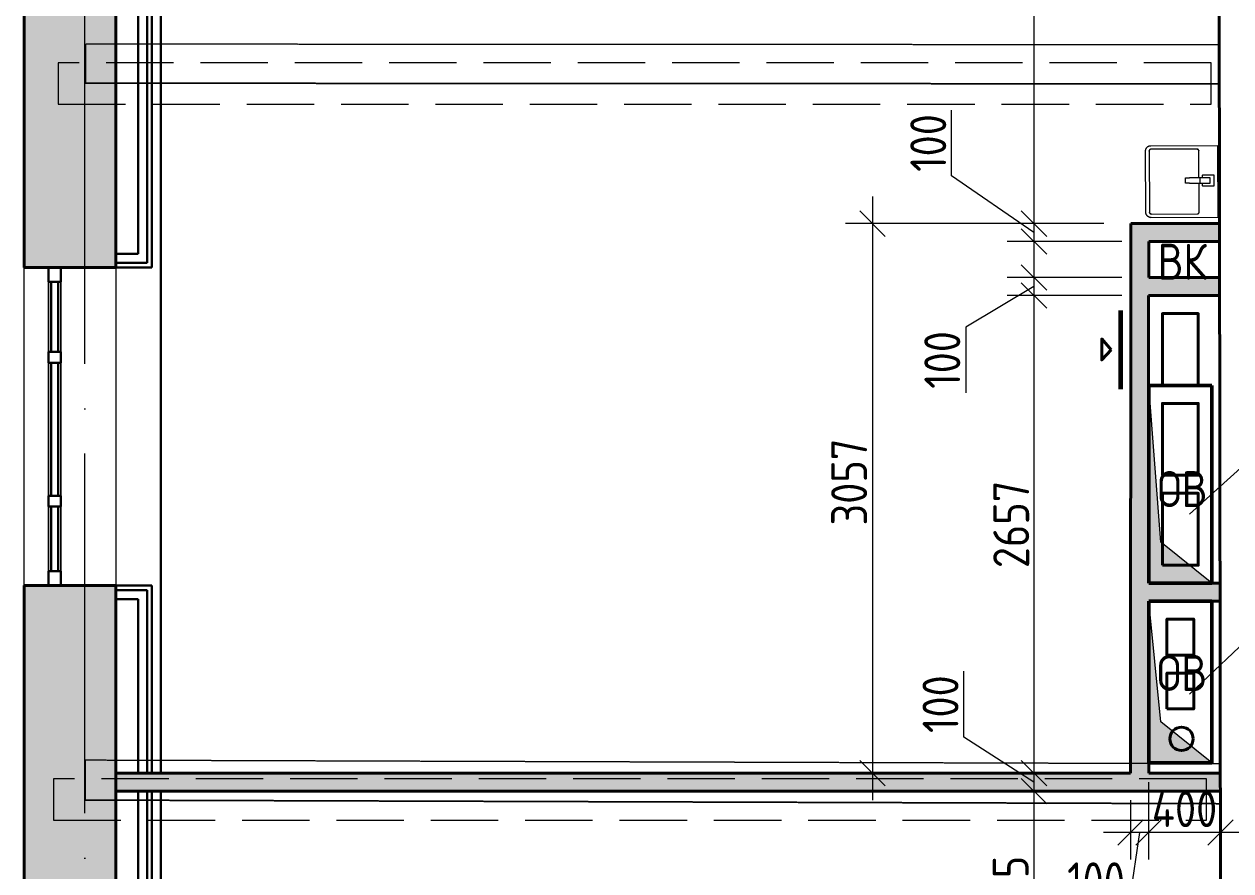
# Model space of a CAD drawing. Header units: millimetres. Extents: x -269164 to 430575, y -569542 to 36130.
# Drawn here: x 171904 to 178619, y -402140 to -397429 of the extents above; entities that cross this region are included whole.
import ezdxf

# ---------------------------------------------------------------- set-up
doc = ezdxf.new("R2010")
doc.units = ezdxf.units.MM
for name, pattern in [('ADSK_Линия сетки', [25, 20, -2.5, 0, -2.5]), ('ADSK_Сверху', [4.5, 3, -1.5]), ('GOST2.303 4', [7, 5, -2, 0])]:
    doc.linetypes.add(name, pattern=pattern)
for name, color, linetype, lineweight in [('Витраж', 7, 'Continuous', 18), ('Каркас', 7, 'Continuous', 18), ('Марки', 7, 'Continuous', 20), ('Марки помещений', 7, 'Continuous', 20), ('Обобщенные модели', 7, 'Continuous', 18), ('Оси', 7, 'Continuous', 9), ('Панели витража', 7, 'Continuous', 18), ('Размеры', 7, 'Continuous', 9), ('Сантехника', 7, 'Continuous', 18), ('Стены внутренние', 7, 'Continuous', 18), ('Стены наружные', 7, 'Continuous', 18), ('Стены штриховка', 7, 'Continuous', 18), ('Узлы', 7, 'Continuous', 18)]:
    doc.layers.add(name, color=color, linetype=linetype, lineweight=lineweight)
doc.styles.add('GOST Common', font='GOST_Common.ttf', dxfattribs={"width": 0.9, "height": 200})
doc.styles.add('GOST Common_2', font='GOST_Common.ttf', dxfattribs={"width": 0.9, "height": 250})
doc.dimstyles.new('ADSK_Основной_2_мм_Округление_до_1_мм_1', dxfattribs={"dimscale": 304.8, "dimtxt": 201.142999, "dimasz": 0.463911, "dimexe": 0.492126, "dimexo": 0.492126, "dimgap": 0.098425, "dimtad": 1, "dimdec": 0, "dimdsep": 46, "dimtxsty": 'GOST Common', "dimblk1": 'OBLIQUE', "dimblk2": 'OBLIQUE', "dimsah": 1, "dimcen": 0.09, "dimdle": 0.492126, "dimazin": 2, "dimtfac": 1, "dimtdec": 4, "dimtix": 1, "dimtmove": 1, "dimatfit": 3, "dimfxl": 1, "dimtvp": 1, "dimtolj": 1, "dimtzin": 0, "dimlwd": 20, "dimlwe": 20, "dimarcsym": 2})

# ---------------------------------------------------------------- blocks, each defined once
blk = doc.blocks.new('Прямоугольный импост - 70х20_60мм-1426885-03 План 3-го этажа маркировочный')
at = {"layer": 'Витраж', "color": 253, "linetype": 'ADSK_Сверху', "true_color": 0xaaaaaa}
for p, q in [((-5936, 19885.2), (-6006, 19885.2)), ((-6006, 19805.2), (-6006, 19885.2)), ((-5936, 19805.2), (-5936, 19885.2)), ((-6006, 19385.2), (-6006, 19415.2)), ((-5936, 19385.2), (-5936, 19415.2))]:
    blk.add_line(p, q, dxfattribs=at)
blk = doc.blocks.new('Прямоугольный импост - 70х20_60мм-1424482-03 План 3-го этажа маркировочный')
at = {"layer": 'Витраж', "color": 253, "linetype": 'ADSK_Сверху', "true_color": 0xaaaaaa}
for p, q in [((-80, 35), (0, 35)), ((0, 35), (0, -35)), ((0, -35), (-80, -35))]:
    blk.add_line(p, q, dxfattribs=at)
blk = doc.blocks.new('Прямоугольный импост - 70х20_60мм-1424483-03 План 3-го этажа маркировочный')
at = {"layer": 'Витраж', "color": 253, "linetype": 'ADSK_Сверху', "true_color": 0xaaaaaa}
for p, q in [((0, 35), (-80, 35)), ((0, -35), (0, 35)), ((-80, -35), (0, -35))]:
    blk.add_line(p, q, dxfattribs=at)
blk = doc.blocks.new('Прямоугольный импост - 70х20_60мм-1225850-03 План 3-го этажа маркировочный')
at = {"layer": 'Витраж', "color": 253, "linetype": 'ADSK_Сверху', "true_color": 0xaaaaaa}
for p, q in [((-6143.8, 27281.2), (-6143.8, 27311.2)), ((-6073.8, 27281.2), (-6073.8, 27311.2)), ((-6143.8, 26511.2), (-6143.8, 26541.2)), ((-6073.8, 26511.2), (-6073.8, 26541.2))]:
    blk.add_line(p, q, dxfattribs=at)
blk = doc.blocks.new('Прямоугольный импост - 70х20_60мм-1225113-03 План 3-го этажа маркировочный')
at = {"layer": 'Витраж', "color": 253, "linetype": 'ADSK_Сверху', "true_color": 0xaaaaaa}
for p, q in [((41024.1, 2434.5), (40994.1, 2434.5)), ((41464.1, 2434.5), (41384.1, 2434.5)), ((41464.1, 2364.5), (41464.1, 2434.5)), ((41024.1, 2364.5), (40994.1, 2364.5)), ((41464.1, 2364.5), (41384.1, 2364.5))]:
    blk.add_line(p, q, dxfattribs=at)
blk = doc.blocks.new('Прямоугольный импост - 70х60мм-1424480-03 План 3-го этажа маркировочный')
at = {"layer": 'Витраж', "color": 253, "linetype": 'ADSK_Сверху', "true_color": 0xaaaaaa}
for p, q in [((-30, 35), (30, 35)), ((30, -35), (-30, -35))]:
    blk.add_line(p, q, dxfattribs=at)
blk = doc.blocks.new('Прямоугольный импост - 70х60мм-1225009-03 План 3-го этажа маркировочный')
at = {"layer": 'Витраж', "color": 253, "linetype": 'ADSK_Сверху', "true_color": 0xaaaaaa}
for p, q in [((41024.1, 2434.5), (41024.1, 2364.5)), ((41384.1, 2434.5), (41024.1, 2434.5)), ((41384.1, 2364.5), (41384.1, 2434.5)), ((41384.1, 2364.5), (41024.1, 2364.5))]:
    blk.add_line(p, q, dxfattribs=at)
blk = doc.blocks.new('Прямоугольный импост - 70х60мм-1426887-03 План 3-го этажа маркировочный')
at = {"layer": 'Витраж', "color": 253, "linetype": 'ADSK_Сверху', "true_color": 0xaaaaaa}
for p, q in [((-5936, 19805.2), (-6006, 19805.2)), ((-6006, 19415.2), (-6006, 19805.2)), ((-5936, 19415.2), (-5936, 19805.2)), ((-6006, 19415.2), (-5936, 19415.2))]:
    blk.add_line(p, q, dxfattribs=at)
blk = doc.blocks.new('Прямоугольный импост - 70х60мм-1229542-03 План 3-го этажа маркировочный')
at = {"layer": 'Витраж', "color": 253, "linetype": 'ADSK_Сверху', "true_color": 0xaaaaaa}
for p, q in [((-6073.8, 27281.2), (-6143.8, 27281.2)), ((-6143.8, 26541.2), (-6143.8, 27281.2)), ((-6073.8, 26541.2), (-6073.8, 27281.2)), ((-6143.8, 26541.2), (-6073.8, 26541.2))]:
    blk.add_line(p, q, dxfattribs=at)
blk = doc.blocks.new('Системная панель - _AR_Стекло_40мм_привязка по центру-V30-03 План 3-го этажа маркировочный')
at = {"layer": 'Панели витража', "lineweight": 30}
for p, q in [((180, 20), (-180, 20)), ((-180, 20), (-180, -20)), ((180, -20), (180, 20)), ((-180, -20), (180, -20))]:
    blk.add_line(p, q, dxfattribs=at)
blk = doc.blocks.new('Прямоугольный импост - 70х40_60мм-V7-03 План 3-го этажа маркировочный')
at = {"layer": 'Витраж'}
for p, q in [((41024.1, 2434.5), (41384.1, 2434.5)), ((41024.1, 2364.5), (41384.1, 2364.5))]:
    blk.add_line(p, q, dxfattribs=at)
blk = doc.blocks.new('Прямоугольный импост - 70х20_60мм-V31-03 План 3-го этажа маркировочный')
at = {"layer": 'Витраж', "lineweight": 30}
for p, q in [((-80, 35), (0, 35)), ((-80, -35), (-80, 35)), ((0, 35), (0, -35)), ((0, -35), (-80, -35))]:
    blk.add_line(p, q, dxfattribs=at)
blk = doc.blocks.new('Прямоугольный импост - 70х20_60мм-V32-03 План 3-го этажа маркировочный')
at = {"layer": 'Витраж', "lineweight": 30}
for p, q in [((0, 35), (-80, 35)), ((-80, 35), (-80, -35)), ((0, -35), (0, 35)), ((-80, -35), (0, -35))]:
    blk.add_line(p, q, dxfattribs=at)
blk = doc.blocks.new('Системная панель - _AR_Стекло_40мм_привязка по центру-V33-03 План 3-го этажа маркировочный')
at = {"layer": 'Панели витража', "lineweight": 30}
for p, q in [((195, 20), (-195, 20)), ((-195, 20), (-195, -20)), ((195, -20), (195, 20)), ((-195, -20), (195, -20))]:
    blk.add_line(p, q, dxfattribs=at)
blk = doc.blocks.new('Прямоугольный импост - 70х40_60мм-1426886-03 План 3-го этажа маркировочный')
at = {"layer": 'Витраж'}
for p, q in [((-6006, 19805.2), (-6006, 19415.2)), ((-5936, 19805.2), (-5936, 19415.2))]:
    blk.add_line(p, q, dxfattribs=at)
blk = doc.blocks.new('Системная панель - _AR_Стекло_40мм_привязка по центру-1225896-03 План 3-го этажа маркировочный')
at = {"layer": 'Панели витража', "lineweight": 30}
for p, q in [((370, 20), (-370, 20)), ((-370, 20), (-370, -20)), ((370, -20), (370, 20)), ((-370, -20), (370, -20))]:
    blk.add_line(p, q, dxfattribs=at)
blk = doc.blocks.new('Прямоугольный импост - 70х40_60мм-1229684-03 План 3-го этажа маркировочный')
at = {"layer": 'Витраж'}
for p, q in [((-6143.8, 27281.2), (-6143.8, 26541.2)), ((-6073.8, 27281.2), (-6073.8, 26541.2))]:
    blk.add_line(p, q, dxfattribs=at)
blk = doc.blocks.new('Прямоугольный импост - 70х60мм-V35-03 План 3-го этажа маркировочный')
at = {"layer": 'Витраж', "lineweight": 30}
for p, q in [((-30, 35), (30, 35)), ((-30, -35), (-30, 35)), ((30, 35), (30, -35)), ((30, -35), (-30, -35))]:
    blk.add_line(p, q, dxfattribs=at)
blk = doc.blocks.new('Parametric_Porcelain_bathroom_sink_20774 - 500х430мм-V104-02 План 2-го этажа маркировочный')
at = {"layer": 'Сантехника'}
for p, q in [((247.1, 539.9), (-96.2, 540)), ((-124.8, 513.3), (-125, 140)), ((-105, 253.2), (-105, 510)), ((-95, 520), (245, 520)), ((255.3, 510.1), (255.3, 253.2)), ((275.5, 513.3), (275.3, 140)), ((85.1, 319.1), (55.1, 319.1)), ((55.1, 319.1), (55.1, 296.1)), ((85.1, 319.1), (55.1, 319.1)), ((55.1, 236.5), (55.1, 296.1)), ((85.1, 296.1), (85.1, 319.1)), ((85.1, 296.1), (85.1, 236.5)), ((55.1, 243.2), (-95, 243.2)), ((38.4, 221.2), (38.4, 161.6)), ((55.1, 223.1), (40.2, 223.1)), ((55.1, 201.5), (55.1, 236.5)), ((85.1, 236.5), (55.1, 236.5)), ((55.1, 181.5), (55.1, 201.5)), ((245.3, 243.2), (85.1, 243.2)), ((85.1, 236.5), (85.1, 201.5)), ((99.8, 223.1), (85.1, 223.1)), ((85.1, 201.5), (85.1, 181.5)), ((101.6, 161.6), (101.6, 221.2)), ((-125, 140), (-120, 140)), ((-120, 140), (-115, 140)), ((-115, 140), (275.3, 140)), ((39.8, 160.1), (100.1, 160.1)), ((85.1, 181.5), (55.1, 181.5))]:
    blk.add_line(p, q, dxfattribs=at)
at = {"layer": 'Сантехника', "flags": 128}
for points in [[(-95, 540), (-96.2, 540), (-97.4, 539.9), (-98.6, 539.8), (-99.8, 539.6), (-101, 539.4), (-102.2, 539.1), (-103.3, 538.8), (-104.5, 538.5), (-105.6, 538.1), (-106.7, 537.6), (-107.8, 537.1), (-108.9, 536.6), (-109.9, 536), (-111, 535.4), (-112, 534.8), (-112.9, 534.1), (-113.9, 533.3), (-114.8, 532.6), (-115.7, 531.7), (-116.5, 530.9), (-117.4, 530), (-118.1, 529.1), (-118.9, 528.2), (-119.6, 527.2), (-120.3, 526.2), (-120.9, 525.2), (-121.5, 524.1), (-122, 523.1), (-122.5, 522), (-123, 520.9), (-123.4, 519.7), (-123.8, 518.6), (-124.1, 517.4), (-124.4, 516.3), (-124.6, 515.1), (-124.8, 513.9), (-124.9, 512.7), (-125, 511.5), (-125, 510.3), (-125, 510)], [(275, 510), (275, 511.2), (274.9, 512.4), (274.8, 513.6), (274.6, 514.8), (274.4, 516), (274.1, 517.1), (273.8, 518.3), (273.5, 519.4), (273.1, 520.6), (272.6, 521.7), (272.1, 522.8), (271.6, 523.9), (271, 524.9), (270.4, 525.9), (269.8, 526.9), (269.1, 527.9), (268.3, 528.9), (267.6, 529.8), (266.7, 530.7), (265.9, 531.5), (265, 532.3), (264.1, 533.1), (263.2, 533.9), (262.2, 534.6), (261.2, 535.2), (260.2, 535.9), (259.1, 536.5), (258.1, 537), (257, 537.5), (255.9, 538), (254.7, 538.4), (253.6, 538.7), (252.4, 539.1), (251.3, 539.3), (250.1, 539.6), (248.9, 539.7), (247.7, 539.9), (246.5, 540), (245.3, 540), (245, 540)], [(-105, 510), (-105, 510.4), (-105, 510.8), (-104.9, 511.2), (-104.9, 511.6), (-104.8, 512), (-104.7, 512.4), (-104.6, 512.8), (-104.5, 513.1), (-104.4, 513.5), (-104.2, 513.9), (-104.1, 514.3), (-103.9, 514.6), (-103.7, 515), (-103.5, 515.3), (-103.3, 515.6), (-103, 516), (-102.8, 516.3), (-102.5, 516.6), (-102.3, 516.9), (-102, 517.2), (-101.7, 517.4), (-101.4, 517.7), (-101.1, 518), (-100.8, 518.2), (-100.4, 518.4), (-100.1, 518.6), (-99.7, 518.8), (-99.4, 519), (-99, 519.2), (-98.6, 519.3), (-98.3, 519.5), (-97.9, 519.6), (-97.5, 519.7), (-97.1, 519.8), (-96.7, 519.9), (-96.3, 519.9), (-95.9, 520), (-95.5, 520), (-95.1, 520), (-95, 520)], [(-104.9, 511.3), (-105, 510.9), (-105, 510.5), (-105, 510.1), (-105, 510)], [(-101, 518), (-101.3, 517.8), (-101.6, 517.5), (-101.9, 517.2), (-102.2, 517), (-102.5, 516.7)], [(-95, 520), (-95.4, 520), (-95.8, 520), (-96.2, 519.9), (-96.6, 519.9)], [(246.3, 519.9), (245.9, 520), (245.5, 520), (245.1, 520), (245, 520)], [(245, 520), (245.4, 520), (245.8, 520), (246.2, 519.9), (246.6, 519.9), (247, 519.8), (247.4, 519.7), (247.8, 519.6), (248.1, 519.5), (248.5, 519.4), (248.9, 519.2), (249.3, 519), (249.6, 518.9), (250, 518.7), (250.3, 518.5), (250.6, 518.3), (251, 518), (251.3, 517.8), (251.6, 517.5), (251.9, 517.2), (252.2, 517), (252.4, 516.7), (252.7, 516.4), (253, 516.1), (253.2, 515.7), (253.4, 515.4), (253.6, 515.1), (253.8, 514.7), (254, 514.4), (254.2, 514), (254.3, 513.6), (254.5, 513.2), (254.6, 512.9), (254.7, 512.5), (254.8, 512.1), (254.9, 511.7), (254.9, 511.3), (255, 510.9), (255, 510.5), (255, 510.1), (255, 510)], [(253, 516), (252.8, 516.3), (252.5, 516.6), (252.2, 516.9), (252, 517.2), (251.7, 517.4)], [(255, 510), (255, 510.4), (255, 510.8), (254.9, 511.2), (254.9, 511.6)], [(-105, 253.2), (-105, 252.8), (-105, 252.4), (-104.9, 252), (-104.9, 251.6)], [(-95, 243.2), (-95.4, 243.2), (-95.8, 243.2), (-96.2, 243.2), (-96.6, 243.3), (-97, 243.4), (-97.4, 243.5), (-97.8, 243.6), (-98.1, 243.7), (-98.5, 243.8), (-98.9, 244), (-99.3, 244.1), (-99.6, 244.3), (-100, 244.5), (-100.3, 244.7), (-100.6, 244.9), (-101, 245.2), (-101.3, 245.4), (-101.6, 245.7), (-101.9, 245.9), (-102.2, 246.2), (-102.4, 246.5), (-102.7, 246.8), (-103, 247.1), (-103.2, 247.4), (-103.4, 247.8), (-103.6, 248.1), (-103.8, 248.5), (-104, 248.8), (-104.2, 249.2), (-104.3, 249.5), (-104.5, 249.9), (-104.6, 250.3), (-104.7, 250.7), (-104.8, 251.1), (-104.9, 251.5), (-104.9, 251.9), (-105, 252.3), (-105, 252.7), (-105, 253.1), (-105, 253.2)], [(-103, 247.2), (-102.8, 246.9), (-102.5, 246.6), (-102.2, 246.3), (-102, 246), (-101.7, 245.7)], [(-96.3, 243.3), (-95.9, 243.2), (-95.5, 243.2), (-95.1, 243.2), (-95, 243.2)], [(255.3, 253.2), (255.3, 252.8), (255.3, 252.4), (255.2, 252), (255.2, 251.6), (255.1, 251.2), (255, 250.8), (254.9, 250.4), (254.8, 250), (254.7, 249.6), (254.5, 249.3), (254.4, 248.9), (254.2, 248.6), (254, 248.2), (253.8, 247.9), (253.6, 247.5), (253.3, 247.2), (253.1, 246.9), (252.8, 246.6), (252.6, 246.3), (252.3, 246), (252, 245.7), (251.7, 245.5), (251.4, 245.2), (251, 245), (250.7, 244.8), (250.4, 244.5), (250, 244.4), (249.7, 244.2), (249.3, 244), (248.9, 243.9), (248.6, 243.7), (248.2, 243.6), (247.8, 243.5), (247.4, 243.4), (247, 243.3), (246.6, 243.3), (246.2, 243.2), (245.8, 243.2), (245.4, 243.2), (245.3, 243.2)], [(245.3, 243.2), (245.7, 243.2), (246.1, 243.2), (246.5, 243.2), (246.9, 243.3)], [(251.3, 245.2), (251.6, 245.4), (251.9, 245.7), (252.2, 245.9), (252.5, 246.2), (252.8, 246.5)], [(255.2, 251.9), (255.3, 252.3), (255.3, 252.7), (255.3, 253.1), (255.3, 253.2)]]:
    blk.add_lwpolyline(points, dxfattribs=at)
at = {"layer": 'Сантехника'}
for centre, radius, start, end in [((40.2, 221.2), 1.87, 90, 180), ((40.2, 221.2), 1.87, 120, 150), ((40.2, 221.2), 1.87, 120, 150), ((40.2, 221.2), 1.87, 120, 150), ((99.8, 221.2), 1.87, 0, 90), ((99.8, 221.2), 1.87, 30, 60), ((99.8, 221.2), 1.87, 30, 60), ((99.8, 221.2), 1.87, 30, 60), ((39.8, 161.6), 1.49, 180, 270), ((100.1, 161.6), 1.49, 270, 360)]:
    blk.add_arc(centre, radius, start, end, dxfattribs=at)
blk = doc.blocks.new('_Oblique')
at = {"color": 0, "linetype": 'ByBlock', "lineweight": -2}
blk.add_line((-0.5, -0.5), (0.5, 0.5), dxfattribs=at)
blk = doc.blocks.new('*D12253')
at = {"layer": 'Defpoints', "color": 0, "transparency": 16777216}
for p in [(178548.6, -393786.7), (177523.6, -398539), (178062, -398539)]:
    blk.add_point(p, dxfattribs=at)
at = {"layer": 'Размеры', "color": 0, "lineweight": 20, "transparency": 16777216}
for p, q in [((177523.6, -393636.7), (177523.6, -398689)), ((178398.6, -393786.7), (177373.6, -393786.7)), ((177912, -398539), (177373.6, -398539))]:
    blk.add_line(p, q, dxfattribs=at)
at = {"layer": 'Размеры', "color": 0, "lineweight": 20, "transparency": 16777216, "xscale": 141.4, "yscale": 141.4, "zscale": 141.4}
for p, rotation in [((177523.6, -393786.7), 90), ((177523.6, -398539), 270)]:
    blk.add_blockref('_Oblique', p, dxfattribs=dict(at, rotation=rotation))
at = {"layer": 'Размеры', "color": 0, "transparency": 16777216, "insert": (177393.6, -395840.6), "char_height": 200, "attachment_point": 5, "rotation": 90, "style": 'GOST Common'}
blk.add_mtext('\\A1;4752', dxfattribs=at)
blk = doc.blocks.new('*D12254')
at = {"layer": 'Defpoints', "color": 0, "transparency": 16777216}
for p in [(178062, -398539), (177523.6, -398639), (178162, -398639)]:
    blk.add_point(p, dxfattribs=at)
at = {"layer": 'Размеры', "color": 0, "lineweight": 20, "transparency": 16777216}
for p, q in [((177065.3, -398273.4), (177065.3, -397907.4)), ((177523.6, -398589), (177065.3, -398273.4)), ((177523.6, -398389), (177523.6, -398789)), ((177912, -398539), (177373.6, -398539)), ((178012, -398639), (177373.6, -398639))]:
    blk.add_line(p, q, dxfattribs=at)
at = {"layer": 'Размеры', "color": 0, "lineweight": 20, "transparency": 16777216, "xscale": 141.4, "yscale": 141.4, "zscale": 141.4}
for p, rotation in [((177523.6, -398539), 90), ((177523.6, -398639), 270)]:
    blk.add_blockref('_Oblique', p, dxfattribs=dict(at, rotation=rotation))
at = {"layer": 'Размеры', "color": 0, "transparency": 16777216, "insert": (176935.3, -398090.4), "char_height": 200, "attachment_point": 5, "rotation": 90, "style": 'GOST Common'}
blk.add_mtext('\\A1;100', dxfattribs=at)
blk = doc.blocks.new('*D12271')
at = {"layer": 'Defpoints', "color": 0, "transparency": 16777216}
for p in [(178162, -398839), (177523.6, -398939), (178162.7, -398939)]:
    blk.add_point(p, dxfattribs=at)
at = {"layer": 'Размеры', "color": 0, "lineweight": 20, "transparency": 16777216}
for p, q in [((177523.6, -398689), (177523.6, -399089)), ((178012, -398839), (177373.6, -398839)), ((177523.6, -398889), (177143.5, -399114.3)), ((178012.7, -398939), (177373.6, -398939)), ((177143.5, -399114.3), (177143.5, -399480.3))]:
    blk.add_line(p, q, dxfattribs=at)
at = {"layer": 'Размеры', "color": 0, "lineweight": 20, "transparency": 16777216, "xscale": 141.4, "yscale": 141.4, "zscale": 141.4}
for p, rotation in [((177523.6, -398839), 90), ((177523.6, -398939), 270)]:
    blk.add_blockref('_Oblique', p, dxfattribs=dict(at, rotation=rotation))
at = {"layer": 'Размеры', "color": 0, "transparency": 16777216, "insert": (177013.5, -399297.3), "char_height": 200, "attachment_point": 5, "rotation": 90, "style": 'GOST Common'}
blk.add_mtext('\\A1;100', dxfattribs=at)
blk = doc.blocks.new('*D12272')
at = {"layer": 'Defpoints', "color": 0, "transparency": 16777216}
for p in [(178162.7, -398939), (177523.6, -401596.1), (178061.4, -401596.1)]:
    blk.add_point(p, dxfattribs=at)
at = {"layer": 'Размеры', "color": 0, "lineweight": 20, "transparency": 16777216}
for p, q in [((177523.6, -398789), (177523.6, -401746.1)), ((178012.7, -398939), (177373.6, -398939)), ((177911.4, -401596.1), (177373.6, -401596.1))]:
    blk.add_line(p, q, dxfattribs=at)
at = {"layer": 'Размеры', "color": 0, "lineweight": 20, "transparency": 16777216, "xscale": 141.4, "yscale": 141.4, "zscale": 141.4}
for p, rotation in [((177523.6, -398939), 90), ((177523.6, -401596.1), 270)]:
    blk.add_blockref('_Oblique', p, dxfattribs=dict(at, rotation=rotation))
at = {"layer": 'Размеры', "color": 0, "transparency": 16777216, "insert": (177396.9, -400212.1), "char_height": 200, "attachment_point": 5, "rotation": 90, "style": 'GOST Common'}
blk.add_mtext('\\A1;2657', dxfattribs=at)
blk = doc.blocks.new('*D12206')
at = {"layer": 'Defpoints', "color": 0, "transparency": 16777216}
for p in [(178061.4, -401596.1), (177523.6, -401696.1), (178561.2, -401696.1)]:
    blk.add_point(p, dxfattribs=at)
at = {"layer": 'Размеры', "color": 0, "lineweight": 20, "transparency": 16777216}
for p, q in [((177133.5, -401395.1), (177133.5, -401029.1)), ((177523.6, -401646.1), (177133.5, -401395.1)), ((177523.6, -401446.1), (177523.6, -401846.1)), ((177911.4, -401596.1), (177373.6, -401596.1)), ((178411.2, -401696.1), (177373.6, -401696.1))]:
    blk.add_line(p, q, dxfattribs=at)
at = {"layer": 'Размеры', "color": 0, "lineweight": 20, "transparency": 16777216, "xscale": 141.4, "yscale": 141.4, "zscale": 141.4}
for p, rotation in [((177523.6, -401596.1), 90), ((177523.6, -401696.1), 270)]:
    blk.add_blockref('_Oblique', p, dxfattribs=dict(at, rotation=rotation))
at = {"layer": 'Размеры', "color": 0, "transparency": 16777216, "insert": (177003.5, -401212.1), "char_height": 200, "attachment_point": 5, "rotation": 90, "style": 'GOST Common'}
blk.add_mtext('\\A1;100', dxfattribs=at)
blk = doc.blocks.new('*D12273')
at = {"layer": 'Defpoints', "color": 0, "transparency": 16777216}
for p in [(178484.3, -401696.1), (177523.6, -402841.1), (178563, -402841.1)]:
    blk.add_point(p, dxfattribs=at)
at = {"layer": 'Размеры', "color": 0, "lineweight": 20, "transparency": 16777216}
for p, q in [((177523.6, -401546.1), (177523.6, -402991.1)), ((178334.3, -401696.1), (177373.6, -401696.1)), ((178413, -402841.1), (177373.6, -402841.1))]:
    blk.add_line(p, q, dxfattribs=at)
at = {"layer": 'Размеры', "color": 0, "lineweight": 20, "transparency": 16777216, "xscale": 141.4, "yscale": 141.4, "zscale": 141.4}
for p, rotation in [((177523.6, -401696.1), 90), ((177523.6, -402841.1), 270)]:
    blk.add_blockref('_Oblique', p, dxfattribs=dict(at, rotation=rotation))
at = {"layer": 'Размеры', "color": 0, "transparency": 16777216, "insert": (177393.6, -402268.6), "char_height": 200, "attachment_point": 5, "rotation": 90, "style": 'GOST Common'}
blk.add_mtext('\\A1;1145', dxfattribs=at)
blk = doc.blocks.new('*D12213')
at = {"layer": 'Defpoints', "color": 0, "transparency": 16777216}
for p in [(178062, -398539), (176625.1, -401596.1), (178061.4, -401596.1)]:
    blk.add_point(p, dxfattribs=at)
at = {"layer": 'Размеры', "color": 0, "lineweight": 20, "transparency": 16777216}
for p, q in [((176625.1, -398389), (176625.1, -401746.1)), ((177912, -398539), (176475.1, -398539)), ((177911.4, -401596.1), (176475.1, -401596.1))]:
    blk.add_line(p, q, dxfattribs=at)
at = {"layer": 'Размеры', "color": 0, "lineweight": 20, "transparency": 16777216, "xscale": 141.4, "yscale": 141.4, "zscale": 141.4}
for p, rotation in [((176625.1, -398539), 90), ((176625.1, -401596.1), 270)]:
    blk.add_blockref('_Oblique', p, dxfattribs=dict(at, rotation=rotation))
at = {"layer": 'Размеры', "color": 0, "transparency": 16777216, "insert": (176495.1, -399976.5), "char_height": 200, "attachment_point": 5, "rotation": 90, "style": 'GOST Common'}
blk.add_mtext('\\A1;3057', dxfattribs=at)
blk = doc.blocks.new('*D12215')
at = {"layer": 'Defpoints', "color": 0, "transparency": 16777216}
for p in [(178161.3, -401496.1), (178061.4, -401596.1), (178061.4, -401926.3)]:
    blk.add_point(p, dxfattribs=at)
at = {"layer": 'Размеры', "color": 0, "lineweight": 20, "transparency": 16777216}
for p, q in [((178161.3, -401646.1), (178161.3, -402076.3)), ((178061.4, -401746.1), (178061.4, -402076.3)), ((178311.3, -401926.3), (177911.4, -401926.3)), ((178111.3, -401926.3), (178051.6, -402322.4)), ((178051.6, -402322.4), (177685.6, -402322.4))]:
    blk.add_line(p, q, dxfattribs=at)
at = {"layer": 'Размеры', "color": 0, "lineweight": 20, "transparency": 16777216, "xscale": 141.4, "yscale": 141.4, "zscale": 141.4, "rotation": 180}
blk.add_blockref('_Oblique', (178061.4, -401926.3), dxfattribs=at)
at = {"layer": 'Размеры', "color": 0, "lineweight": 20, "transparency": 16777216, "xscale": 141.4, "yscale": 141.4, "zscale": 141.4}
blk.add_blockref('_Oblique', (178161.3, -401926.3), dxfattribs=at)
at = {"layer": 'Размеры', "color": 0, "transparency": 16777216, "insert": (177868.6, -402192.4), "char_height": 200, "attachment_point": 5, "style": 'GOST Common'}
blk.add_mtext('\\A1;100', dxfattribs=at)
blk = doc.blocks.new('*D12517')
at = {"layer": 'Defpoints', "color": 0, "transparency": 16777216}
for p in [(178161.3, -401596.1), (178561.1, -401596.1), (178161.3, -401926.3)]:
    blk.add_point(p, dxfattribs=at)
at = {"layer": 'Размеры', "color": 0, "lineweight": 20, "transparency": 16777216}
for p, q in [((178161.3, -401746.1), (178161.3, -402076.3)), ((178561.1, -401746.1), (178561.1, -402076.3)), ((178711.1, -401926.3), (178011.3, -401926.3))]:
    blk.add_line(p, q, dxfattribs=at)
at = {"layer": 'Размеры', "color": 0, "lineweight": 20, "transparency": 16777216, "xscale": 141.4, "yscale": 141.4, "zscale": 141.4, "rotation": 180}
blk.add_blockref('_Oblique', (178161.3, -401926.3), dxfattribs=at)
at = {"layer": 'Размеры', "color": 0, "lineweight": 20, "transparency": 16777216, "xscale": 141.4, "yscale": 141.4, "zscale": 141.4}
blk.add_blockref('_Oblique', (178561.1, -401926.3), dxfattribs=at)
at = {"layer": 'Размеры', "color": 0, "transparency": 16777216, "insert": (178361.2, -401796.3), "char_height": 200, "attachment_point": 5, "style": 'GOST Common'}
blk.add_mtext('\\A1;400', dxfattribs=at)

msp = doc.modelspace()

# ---------------------------------------------------------------- hatches: boundary and pattern name
at = {"layer": 'Стены внутренние', "lineweight": 9}
h = msp.add_hatch(dxfattribs=at)
h.set_pattern_fill('ANSI35', color=256, scale=8, style=0)
h.set_pattern_definition([(45, (178182.906, -430621.92), (-35.921024, 35.921024), []), (45, (178218.827, -430621.92), (-35.921024, 35.921024), [63.5, -12.7, 0, -12.7])])
h.paths.add_polyline_path([(178161.93, -398639.03), (178556.32, -398639.03), (178556.17, -398539.03), (178061.99, -398539.03), (178061.38, -401596.12), (172414.41, -401596.39), (172414.41, -401696.39), (178561.16, -401696.12), (178561, -401596.12), (178161.9, -401596.12), (178162.65, -400639.03), (178559.49, -400639.03), (178559.49, -400539.03), (178162.65, -400539.03), (178161.99, -398939.03), (178556.8, -398939.03), (178556.64, -398839.03), (178161.93, -398839.03)])
at = {"layer": 'Стены наружные', "true_color": 0xc0c0c0}
h = msp.add_hatch(color=9, dxfattribs=at)
h.paths.add_polyline_path([(172234.88, -409700.93), (172414.15, -409700.93), (172414.15, -408512.66), (171904.15, -408512.66), (171904.15, -409700.93), (172188.06, -409700.93)])
h.paths.add_polyline_path([(171904.15, -406742.66), (172414.15, -406742.66), (172414.15, -404580.73), (171904.15, -404580.73)])
h.paths.add_polyline_path([(172414.15, -402810.73), (172414.15, -400552.94), (171904.15, -400552.94), (171904.15, -402810.73), (172249.02, -402810.73)])
h.paths.add_polyline_path([(172414.15, -398782.94), (172414.15, -396506.97), (171904.15, -396506.97), (171904.15, -398782.94), (172258, -398782.94)])
h.paths.add_polyline_path([(172234.88, -394736.97), (172414.15, -394736.97), (172414.15, -387374.36), (171904.15, -387369.44), (171904.15, -394736.97), (172188.06, -394736.97)])
at = {"layer": 'Узлы', "lineweight": 50, "true_color": 0xf26722}
for points in [[(178512.65, -400539.03), (178229.31, -400310.79), (178162.65, -399439.03), (178162.65, -400539.03), (178337.65, -400539.03)], [(178512.65, -401539.03), (178229.31, -401310.79), (178162.65, -400639.03), (178162.65, -401539.03), (178337.65, -401539.03)]]:
    msp.add_hatch(color=30, dxfattribs=at).paths.add_polyline_path(points)

# ---------------------------------------------------------------- linework, layer by layer
at = {"color": 1, "lineweight": 60}
msp.add_lwpolyline([(178004.37, -399021.49), (178004.37, -399459.34)], dxfattribs=at)
at = {"color": 252, "lineweight": 40, "true_color": 0x939598}
for points in [[(178237.99, -399439.03), (178437.99, -399439.03), (178437.99, -399039.03), (178237.99, -399039.03), (178237.99, -399439.03)], [(178237.99, -399939.03), (178437.99, -399939.03), (178437.99, -399539.03), (178237.99, -399539.03), (178237.99, -399939.03)], [(178237.99, -400439.03), (178437.99, -400439.03), (178437.99, -400039.03), (178237.99, -400039.03), (178237.99, -400439.03)], [(178263.14, -400939.03), (178263.14, -400739.03), (178413.14, -400739.03), (178413.14, -400939.03), (178263.14, -400939.03)], [(178263.14, -401239.03), (178263.14, -401039.03), (178413.14, -401039.03), (178413.14, -401239.03), (178263.14, -401239.03)]]:
    msp.add_lwpolyline(points, dxfattribs=at)
at = {"color": 1, "lineweight": 40}
msp.add_lwpolyline([(177952.35, -399240.41), (177900.84, -399180.07), (177900.84, -399296.77), (177952.35, -399240.41)], dxfattribs=at)
at = {"color": 252, "lineweight": 40, "true_color": 0x939598}
msp.add_circle((178344.64, -401405.12), 65, dxfattribs=at)
at = {"layer": 'Каркас', "color": 253, "linetype": 'ADSK_Сверху', "true_color": 0xb2b2b2}
for p, q in [((172246.1, -397757.87), (172246.22, -397540.97)), ((178554.59, -397544.39), (172246.22, -397540.97)), ((178554.94, -397761.29), (178554.59, -397544.39)), ((172246.1, -397757.87), (178554.94, -397761.29)), ((172242.85, -401745.7), (172243.55, -401524.3)), ((178560.92, -401544.42), (172243.55, -401524.3)), ((172242.85, -401745.7), (178561.27, -401765.82))]:
    msp.add_line(p, q, dxfattribs=at)
at = {"layer": 'Каркас', "color": 253, "linetype": 'ADSK_Сверху', "true_color": 0xaaaaaa}
for p, q in [((172246.22, -397540.97), (172246.1, -397757.87)), ((178554.59, -397544.39), (172246.22, -397540.97)), ((178554.59, -397544.39), (178554.94, -397761.29)), ((178554.94, -397761.29), (172246.1, -397757.87)), ((172243.55, -401524.3), (172242.85, -401745.7)), ((178560.92, -401544.42), (172243.55, -401524.3)), ((178561.27, -401765.82), (172242.85, -401745.7))]:
    msp.add_line(p, q, dxfattribs=at)
at = {"layer": 'Каркас', "color": 30, "linetype": 'GOST2.303 4', "ltscale": 75, "true_color": 0xf26722}
for points in [[(172093.56, -397643.93), (172093.56, -397873.93), (178510.05, -397873.93), (178510.05, -397643.93)], [(172067.84, -401626.81), (172067.84, -401856.81), (178484.33, -401856.81), (178484.33, -401626.81)]]:
    msp.add_lwpolyline(points, close=True, dxfattribs=at)
at = {"layer": 'Марки', "color": 30, "true_color": 0xf26722}
for p, q in [((178389.63, -400155.76), (179459.63, -399187.12)), ((178389.63, -401155.76), (179492.46, -400112.75))]:
    msp.add_line(p, q, dxfattribs=at)
at = {"layer": 'Обобщенные модели', "color": 30, "true_color": 0xf26722}
for p, q in [((178512.65, -400539.03), (178512.65, -399439.03)), ((178512.65, -401539.03), (178512.65, -400639.03))]:
    msp.add_line(p, q, dxfattribs=at)
at = {"layer": 'Оси', "linetype": 'ADSK_Линия сетки', "ltscale": 100}
msp.add_line((172242.82, -439320.18), (172242.82, -386200.07), dxfattribs=at)
at = {"layer": 'Стены внутренние', "color": 32, "lineweight": 30, "true_color": 0xcd6928}
for p, q in [((172664.15, -401596.39), (172664.15, -393721.12)), ((172614.15, -398782.94), (172614.15, -396506.97)), ((172539.15, -398707.94), (172539.15, -396581.97)), ((172589.15, -398757.94), (172589.15, -396531.97)), ((172414.15, -398707.94), (172539.15, -398707.94)), ((172414.15, -398757.94), (172589.15, -398757.94)), ((172414.15, -398782.94), (172614.15, -398782.94)), ((172414.15, -400552.94), (172614.15, -400552.94)), ((172614.15, -401596.39), (172614.15, -400552.94)), ((172414.15, -400577.94), (172589.15, -400577.94)), ((172589.15, -401596.39), (172589.15, -400577.94)), ((172414.15, -400627.94), (172539.15, -400627.94)), ((172539.15, -401596.39), (172539.15, -400627.94)), ((172539.15, -402735.73), (172539.15, -401696.39)), ((172589.15, -402785.73), (172589.15, -401696.39)), ((172614.15, -402810.73), (172614.15, -401696.39)), ((172664.15, -409050.93), (172664.15, -401696.39))]:
    msp.add_line(p, q, dxfattribs=at)
at = {"layer": 'Стены внутренние', "lineweight": 40}
for p, q in [((178552.84, -396438.14), (178562.97, -402841.12)), ((178061.38, -401596.12), (178061.99, -398539.03)), ((178556.17, -398539.03), (178061.99, -398539.03)), ((178161.99, -398839.03), (178161.93, -398639.03)), ((178161.99, -398839.03), (178161.99, -398639.03)), ((178161.99, -398639.03), (178556.32, -398639.03)), ((178556.64, -398839.03), (178161.99, -398839.03)), ((178162.65, -400539.03), (178161.77, -398939.03)), ((178161.77, -398939.03), (178556.8, -398939.03)), ((178559.33, -400539.03), (178162.65, -400539.03)), ((178161.9, -401596.12), (178162.65, -400639.03)), ((178162.65, -400639.03), (178559.49, -400639.03)), ((178061.38, -401596.12), (172414.41, -401596.12)), ((178561.06, -401596.12), (178161.9, -401596.12)), ((172414.41, -401696.39), (178561.22, -401696.12))]:
    msp.add_line(p, q, dxfattribs=at)
at = {"layer": 'Стены наружные', "lineweight": 40}
for p, q in [((171904.15, -396506.97), (171904.15, -398782.94)), ((172414.15, -398782.94), (172414.15, -396506.97)), ((171904.15, -398782.94), (172414.15, -398782.94)), ((171904.15, -400552.94), (171904.15, -402810.73)), ((172414.15, -400552.94), (171904.15, -400552.94)), ((172414.41, -401736.39), (172414.15, -400552.94)), ((172414.15, -402810.73), (172414.41, -401736.39))]:
    msp.add_line(p, q, dxfattribs=at)
at = {"layer": 'Стены наружные'}
for p, q in [((171904.15, -400552.94), (171904.15, -398782.94)), ((172414.15, -398782.94), (172414.15, -400552.94))]:
    msp.add_line(p, q, dxfattribs=at)
at = {"layer": 'Стены штриховка'}
for p, q in [((172414.41, -401584.39), (172414.41, -401586.39)), ((177742.08, -401596.39), (172414.41, -401596.39)), ((177742.08, -401696.39), (172414.41, -401696.39)), ((172414.41, -401706.39), (172414.41, -401708.39))]:
    msp.add_line(p, q, dxfattribs=at)
at = {"layer": 'Узлы', "color": 30, "true_color": 0xf26722}
for p, q in [((178229.31, -400310.79), (178162.65, -399439.03)), ((178162.65, -399439.03), (178162.65, -400539.03)), ((178512.65, -400539.03), (178229.31, -400310.79)), ((178229.31, -401310.79), (178162.65, -400639.03)), ((178162.65, -400639.03), (178162.65, -401539.03)), ((178512.65, -401539.03), (178229.31, -401310.79))]:
    msp.add_line(p, q, dxfattribs=at)
at = {"layer": 'Узлы', "color": 30, "lineweight": 50, "true_color": 0xf26722}
for p, q in [((178162.65, -400539.03), (178162.65, -399439.03)), ((178162.65, -399439.03), (178512.65, -399439.03)), ((178512.65, -399439.03), (178512.65, -400539.03)), ((178512.65, -400539.03), (178162.65, -400539.03)), ((178162.65, -401539.03), (178162.65, -400639.03)), ((178162.65, -400639.03), (178512.65, -400639.03)), ((178512.65, -400639.03), (178512.65, -401539.03)), ((178512.65, -401539.03), (178162.65, -401539.03))]:
    msp.add_line(p, q, dxfattribs=at)

# ---------------------------------------------------------------- block references
at = {"layer": 'Витраж', "color": 253, "linetype": 'ADSK_Сверху', "true_color": 0xaaaaaa}
for name, p in [('Прямоугольный импост - 70х20_60мм-1426885-03 План 3-го этажа маркировочный', (178045.2, -418668.13)), ('Прямоугольный импост - 70х60мм-1426887-03 План 3-го этажа маркировочный', (178045.2, -418668.13)), ('Прямоугольный импост - 70х20_60мм-1225850-03 План 3-го этажа маркировочный', (178182.91, -426594.12)), ('Прямоугольный импост - 70х60мм-1229542-03 План 3-го этажа маркировочный', (178182.91, -426594.12))]:
    msp.add_blockref(name, p, dxfattribs=at)
at = {"layer": 'Витраж', "color": 253, "linetype": 'ADSK_Сверху', "true_color": 0xaaaaaa, "extrusion": (0, 0, -1), "rotation": 90.00000000000007}
for name, p in [('Прямоугольный импост - 70х20_60мм-1424482-03 План 3-го этажа маркировочный', (-172074.15, -398782.94)), ('Прямоугольный импост - 70х60мм-1424480-03 План 3-го этажа маркировочный', (-172074.15, -399282.94)), ('Прямоугольный импост - 70х60мм-1424480-03 План 3-го этажа маркировочный', (-172074.15, -400082.94))]:
    msp.add_blockref(name, p, dxfattribs=at)
at = {"layer": 'Витраж', "extrusion": (0, 0, -1), "rotation": 90.00000000000007}
for name, p in [('Прямоугольный импост - 70х20_60мм-V31-03 План 3-го этажа маркировочный', (-172074.15, -398782.94)), ('Прямоугольный импост - 70х60мм-V35-03 План 3-го этажа маркировочный', (-172074.15, -399282.94)), ('Прямоугольный импост - 70х60мм-V35-03 План 3-го этажа маркировочный', (-172074.15, -400082.94))]:
    msp.add_blockref(name, p, dxfattribs=at)
at = {"layer": 'Витраж'}
for name, p in [('Прямоугольный импост - 70х40_60мм-1426886-03 План 3-го этажа маркировочный', (178045.2, -418668.13)), ('Прямоугольный импост - 70х40_60мм-1229684-03 План 3-го этажа маркировочный', (178182.91, -426594.12))]:
    msp.add_blockref(name, p, dxfattribs=at)
at = {"layer": 'Витраж', "color": 253, "linetype": 'ADSK_Сверху', "true_color": 0xaaaaaa}
for name, p, rotation in [('Прямоугольный импост - 70х20_60мм-1225113-03 План 3-го этажа маркировочный', (169674.65, -359088.84), 269.9999999999998), ('Прямоугольный импост - 70х60мм-1225009-03 План 3-го этажа маркировочный', (169674.65, -359088.84), 269.9999999999998), ('Прямоугольный импост - 70х20_60мм-1424483-03 План 3-го этажа маркировочный', (172074.15, -400552.94), 269.9999999999999)]:
    msp.add_blockref(name, p, dxfattribs=dict(at, rotation=rotation))
at = {"layer": 'Витраж'}
for name, p, rotation in [('Прямоугольный импост - 70х40_60мм-V7-03 План 3-го этажа маркировочный', (169674.65, -359088.84), 269.9999999999998), ('Прямоугольный импост - 70х20_60мм-V32-03 План 3-го этажа маркировочный', (172074.15, -400552.94), 269.9999999999999)]:
    msp.add_blockref(name, p, dxfattribs=dict(at, rotation=rotation))
at = {"layer": 'Панели витража', "rotation": 89.99999999999993}
for name, p in [('Системная панель - _AR_Стекло_40мм_привязка по центру-V33-03 План 3-го этажа маркировочный', (172074.15, -399057.94)), ('Системная панель - _AR_Стекло_40мм_привязка по центру-1225896-03 План 3-го этажа маркировочный', (172074.15, -399682.94)), ('Системная панель - _AR_Стекло_40мм_привязка по центру-V30-03 План 3-го этажа маркировочный', (172074.15, -400292.94))]:
    msp.add_blockref(name, p, dxfattribs=at)
at = {"layer": 'Сантехника', "xscale": -1, "rotation": 90.25722794600918}
msp.add_blockref('Parametric_Porcelain_bathroom_sink_20774 - 500х430мм-V104-02 План 2-го этажа маркировочный', (178684.75, -398228.05), dxfattribs=at)

# ---------------------------------------------------------------- texts
at = {"layer": 'Марки помещений', "lineweight": 9, "char_height": 200, "width": 468.9872, "attachment_point": 1, "style": 'GOST Common_2'}
for s, insert in [('ВК', (178210.87, -398650.91)), ('ОВ', (178210.53, -399915.89)), ('ОВ', (178210.53, -399915.89)), ('ОВ', (178208.38, -400938.46))]:
    msp.add_mtext(s, dxfattribs=dict(at, insert=insert))

# ---------------------------------------------------------------- dimensions: what is measured, and where the dimension line sits
at = {"layer": 'Размеры', "color": 18, "true_color": 0x000000}
for base, p1, p2, picture, middle in [((177523.59, -398539.03), (178548.65, -393786.69), (178061.99, -398539.03), '*D12253', (177523.59, -395840.57)), ((177523.59, -398639.03), (178061.98, -398539.03), (178161.98, -398639.03), '*D12254', (177065.34, -398243.45)), ((176625.06, -401596.12), (178061.98, -398539.03), (178061.38, -401596.12), '*D12213', (176625.06, -399976.5)), ((177523.59, -398939.03), (178161.98, -398839.03), (178162.7, -398939.03), '*D12271', (177143.51, -399144.33)), ((177523.59, -401596.12), (178162.7, -398939.03), (178061.38, -401596.12), '*D12272', (177526.92, -400212.11)), ((177523.59, -401696.12), (178061.38, -401596.12), (178561.16, -401696.12), '*D12206', (177133.53, -401365.07)), ((177523.59, -402841.12), (178484.33, -401696.13), (178562.97, -402841.12), '*D12273', (177523.59, -402268.62))]:
    dim = msp.add_linear_dim(base=base, p1=p1, p2=p2, angle=90, dimstyle='ADSK_Основной_2_мм_Округление_до_1_мм_1', override={"dimpost": '<>'}, dxfattribs=at)
    dim.commit()
    dim.dimension.update_dxf_attribs({"geometry": picture, "text_midpoint": middle, "dimtype": 160})
for base, p1, p2, picture, middle in [((178061.38, -401926.27), (178161.31, -401496.12), (178061.38, -401596.12), '*D12215', (178021.59, -402322.37)), ((178161.31, -401926.27), (178561.06, -401596.12), (178161.31, -401596.12), '*D12517', (178361.19, -401926.27))]:
    dim = msp.add_linear_dim(base=base, p1=p1, p2=p2, dimstyle='ADSK_Основной_2_мм_Округление_до_1_мм_1', override={"dimpost": '<>'}, dxfattribs=at)
    dim.commit()
    dim.dimension.update_dxf_attribs({"geometry": picture, "text_midpoint": middle, "dimtype": 160})

doc.saveas('drawing.dxf')
